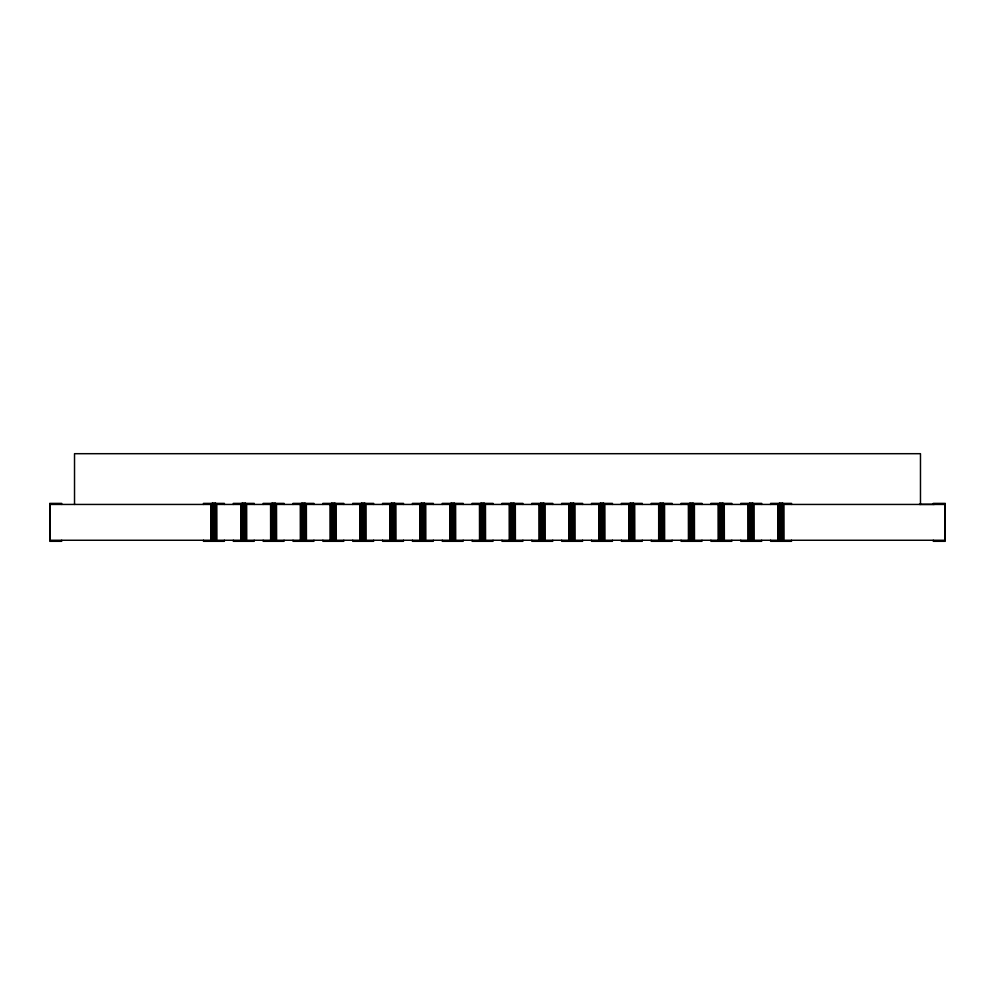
<?xml version="1.0" encoding="UTF-8"?>
<svg xmlns="http://www.w3.org/2000/svg" width="995" height="995" viewBox="0 0 995 995"><rect width="100%" height="100%" fill="white"/><g stroke="black" fill="none" stroke-linecap="round" stroke-linejoin="round"><path stroke-width="1.49" d="M919.231 504.378L934.529 504.378M49.75 504.44L211.04 504.44L210.965 540.26L49.75 540.26M240.889 504.44L216.81 504.44L216.91 540.26L240.889 540.26L240.815 504.44L240.79 540.26M270.739 504.44L246.66 504.44L246.735 540.26L270.739 540.26L270.665 504.44L270.64 540.26M300.589 504.44L276.51 504.44L276.61 540.26L300.589 540.26L300.515 504.44L300.49 540.26M330.44 504.44L306.36 504.44L306.435 540.26L330.44 540.26L330.365 504.44L330.34 540.26M360.289 504.44L336.21 504.44L336.285 540.26L360.289 540.26L360.215 504.44L360.19 540.26M390.139 504.44L366.06 504.44L366.135 540.26L390.139 540.26L390.065 504.44L390.04 540.26M419.989 504.44L395.91 504.44L396.01 540.26L419.989 540.26L419.915 504.44L419.89 540.26M449.839 504.44L425.76 504.44L425.835 540.26L449.839 540.26L449.765 504.44L449.74 540.26M479.689 504.44L455.61 504.44L455.71 540.26L479.689 540.26L479.615 504.44L479.59 540.26M509.539 504.44L485.46 504.44L485.56 540.26L509.539 540.26L509.465 504.44L509.44 540.26M539.389 504.44L515.31 504.44L515.41 540.26L539.389 540.26L539.315 504.44L539.29 540.26M569.24 504.44L545.16 504.44L545.235 540.26L569.24 540.26L569.165 504.44L569.14 540.26M599.089 504.44L575.01 504.44L575.11 540.26L599.089 540.26L599.015 504.44L598.99 540.26M628.939 504.44L604.861 504.44L604.96 540.26L628.939 540.26L628.865 504.44L628.84 540.26M658.789 504.44L634.71 504.44L634.81 540.26L658.789 540.26L658.715 504.44L658.69 540.26M688.639 504.44L664.561 504.44L664.635 540.26L688.639 540.26L688.565 504.44L688.54 540.26M718.489 504.44L694.41 504.44L694.485 540.26L718.489 540.26L718.415 504.44L718.39 540.26M748.339 504.44L724.26 504.44L724.36 540.26L748.339 540.26L748.265 504.44L748.24 540.26M778.189 504.44L754.111 504.44L754.185 540.26L778.189 540.26L778.115 504.44L778.09 540.26M945.25 504.44L783.961 504.44L784.035 540.26L945.25 540.26M944.864 504.44L944.864 540.26M933.31 504.44L933.31 503.395L945.25 503.395L945.25 541.305L933.31 541.305L933.31 540.26M920.475 504.44L920.475 453.695L74.525 453.695L74.525 504.44M791.522 504.44L791.522 503.395L770.627 503.395L770.627 504.44M791.522 540.26L791.522 541.305L770.627 541.305L770.627 540.26M783.015 503.395L782.953 541.305M782.754 503.395L782.754 541.305M782.443 503.395L782.443 541.305M782.045 503.395L782.045 541.305M781.572 503.395L781.572 541.305M781.075 503.395L781.075 541.305M780.577 503.395L780.577 541.305M780.105 503.395L780.105 541.305M779.707 503.395L779.707 541.305M779.396 503.395L779.396 541.305M779.135 503.395L779.197 541.305M761.672 504.44L761.672 503.395L740.778 503.395L740.778 504.44M761.672 540.26L761.672 541.305L740.778 541.305L740.778 540.26M753.103 503.395L753.165 541.305M752.904 503.395L752.904 541.305M752.593 503.395L752.593 541.305M752.195 503.395L752.195 541.305M751.722 503.395L751.722 541.305M751.225 503.395L751.225 541.305M750.727 503.395L750.727 541.305M750.255 503.395L750.255 541.305M749.857 503.395L749.857 541.305M749.546 503.395L749.546 541.305M749.285 503.395L749.347 541.305M731.822 504.44L731.822 503.395L710.928 503.395L710.928 504.44M731.822 540.26L731.822 541.305L710.928 541.305L710.928 540.26M723.253 503.395L723.315 541.305M723.054 503.395L723.054 541.305M722.743 503.395L722.743 541.305M722.345 503.395L722.345 541.305M721.872 503.395L721.872 541.305M721.375 503.395L721.375 541.305M720.877 503.395L720.877 541.305M720.405 503.395L720.405 541.305M720.007 503.395L720.007 541.305M719.696 503.395L719.696 541.305M719.497 503.395L719.435 541.305M701.972 504.44L701.972 503.395L681.077 503.395L681.077 504.44M701.972 540.26L701.972 541.305L681.077 541.305L681.077 540.26M693.403 503.395L693.465 541.305M693.204 503.395L693.204 541.305M692.893 503.395L692.893 541.305M692.495 503.395L692.495 541.305M692.022 503.395L692.022 541.305M691.525 503.395L691.525 541.305M691.028 503.395L691.028 541.305M690.555 503.395L690.555 541.305M690.157 503.395L690.157 541.305M689.846 503.395L689.846 541.305M689.585 503.395L689.647 541.305M672.122 504.44L672.122 503.395L651.227 503.395L651.227 504.44M672.122 540.26L672.122 541.305L651.227 541.305L651.227 540.26M663.615 503.395L663.553 541.305M663.354 503.395L663.354 541.305M663.043 503.395L663.043 541.305M662.645 503.395L662.645 541.305M662.172 503.395L662.172 541.305M661.675 503.395L661.675 541.305M661.178 503.395L661.178 541.305M660.705 503.395L660.705 541.305M660.307 503.395L660.307 541.305M659.996 503.395L659.996 541.305M659.735 503.395L659.797 541.305M642.272 504.44L642.272 503.395L621.377 503.395L621.377 504.44M642.272 540.26L642.272 541.305L621.377 541.305L621.377 540.26M633.765 503.395L633.703 541.305M633.504 503.395L633.504 541.305M633.193 503.395L633.193 541.305M632.795 503.395L632.795 541.305M632.322 503.395L632.322 541.305M631.825 503.395L631.825 541.305M631.327 503.395L631.327 541.305M630.855 503.395L630.855 541.305M630.457 503.395L630.457 541.305M630.146 503.395L630.146 541.305M629.885 503.395L629.947 541.305M612.422 504.44L612.422 503.395L591.528 503.395L591.528 504.44M612.422 540.26L612.422 541.305L591.528 541.305L591.528 540.26M603.853 503.395L603.915 541.305M603.654 503.395L603.654 541.305M603.343 503.395L603.343 541.305M602.945 503.395L602.945 541.305M602.472 503.395L602.472 541.305M601.975 503.395L601.975 541.305M601.477 503.395L601.477 541.305M601.005 503.395L601.005 541.305M600.607 503.395L600.607 541.305M600.296 503.395L600.296 541.305M600.097 503.395L600.035 541.305M582.572 504.44L582.572 503.395L561.678 503.395L561.678 504.44M582.572 540.26L582.572 541.305L561.678 541.305L561.678 540.26M574.003 503.395L574.065 541.305M573.804 503.395L573.804 541.305M573.493 503.395L573.493 541.305M573.095 503.395L573.095 541.305M572.622 503.395L572.622 541.305M572.125 503.395L572.125 541.305M571.627 503.395L571.627 541.305M571.155 503.395L571.155 541.305M570.757 503.395L570.757 541.305M570.446 503.395L570.446 541.305M570.247 503.395L570.185 541.305M552.722 504.44L552.722 503.395L531.827 503.395L531.827 504.44M552.722 540.26L552.722 541.305L531.827 541.305L531.827 540.26M544.153 503.395L544.215 541.305M543.954 503.395L543.954 541.305M543.643 503.395L543.643 541.305M543.245 503.395L543.245 541.305M542.772 503.395L542.772 541.305M542.275 503.395L542.275 541.305M541.778 503.395L541.778 541.305M541.305 503.395L541.305 541.305M540.907 503.395L540.907 541.305M540.596 503.395L540.596 541.305M540.397 503.395L540.335 541.305M522.872 504.44L522.872 503.395L501.978 503.395L501.978 504.44M522.872 540.26L522.872 541.305L501.978 541.305L501.978 540.26M514.365 503.395L514.303 541.305M514.104 503.395L514.104 541.305M513.793 503.395L513.793 541.305M513.395 503.395L513.395 541.305M512.922 503.395L512.922 541.305M512.425 503.395L512.425 541.305M511.928 503.395L511.928 541.305M511.455 503.395L511.455 541.305M511.057 503.395L511.057 541.305M510.746 503.395L510.746 541.305M510.485 503.395L510.547 541.305M493.022 504.44L493.022 503.395L472.127 503.395L472.127 504.44M493.022 540.26L493.022 541.305L472.127 541.305L472.127 540.26M484.453 503.395L484.515 541.305M484.254 503.395L484.254 541.305M483.943 503.395L483.943 541.305M483.545 503.395L483.545 541.305M483.072 503.395L483.072 541.305M482.575 503.395L482.575 541.305M482.077 503.395L482.077 541.305M481.605 503.395L481.605 541.305M481.207 503.395L481.207 541.305M480.896 503.395L480.896 541.305M480.697 503.395L480.635 541.305M463.172 504.44L463.172 503.395L442.277 503.395L442.277 504.44M463.172 540.26L463.172 541.305L442.277 541.305L442.277 540.26M454.665 503.395L454.603 541.305M454.404 503.395L454.404 541.305M454.093 503.395L454.093 541.305M453.695 503.395L453.695 541.305M453.222 503.395L453.222 541.305M452.725 503.395L452.725 541.305M452.228 503.395L452.228 541.305M451.755 503.395L451.755 541.305M451.357 503.395L451.357 541.305M451.046 503.395L451.046 541.305M450.785 503.395L450.847 541.305M433.322 504.44L433.322 503.395L412.428 503.395L412.428 504.44M433.322 540.26L433.322 541.305L412.428 541.305L412.428 540.26M424.753 503.395L424.815 541.305M424.554 503.395L424.554 541.305M424.243 503.395L424.243 541.305M423.845 503.395L423.845 541.305M423.372 503.395L423.372 541.305M422.875 503.395L422.875 541.305M422.377 503.395L422.377 541.305M421.905 503.395L421.905 541.305M421.507 503.395L421.507 541.305M421.196 503.395L421.196 541.305M420.997 503.395L420.935 541.305M403.472 504.44L403.472 503.395L382.577 503.395L382.577 504.44M403.472 540.26L403.472 541.305L382.577 541.305L382.577 540.26M394.965 503.395L394.903 541.305M394.704 503.395L394.704 541.305M394.393 503.395L394.393 541.305M393.995 503.395L393.995 541.305M393.522 503.395L393.522 541.305M393.025 503.395L393.025 541.305M392.527 503.395L392.527 541.305M392.055 503.395L392.055 541.305M391.657 503.395L391.657 541.305M391.346 503.395L391.346 541.305M391.147 503.395L391.085 541.305M373.622 504.44L373.622 503.395L352.728 503.395L352.728 504.44M373.622 540.26L373.622 541.305L352.728 541.305L352.728 540.26M365.115 503.395L365.053 541.305M364.854 503.395L364.854 541.305M364.543 503.395L364.543 541.305M364.145 503.395L364.145 541.305M363.672 503.395L363.672 541.305M363.175 503.395L363.175 541.305M362.678 503.395L362.678 541.305M362.205 503.395L362.205 541.305M361.807 503.395L361.807 541.305M361.496 503.395L361.496 541.305M361.297 503.395L361.235 541.305M343.772 504.44L343.772 503.395L322.877 503.395L322.877 504.44M343.772 540.26L343.772 541.305L322.877 541.305L322.877 540.26M335.265 503.395L335.203 541.305M335.004 503.395L335.004 541.305M334.693 503.395L334.693 541.305M334.295 503.395L334.295 541.305M333.822 503.395L333.822 541.305M333.325 503.395L333.325 541.305M332.827 503.395L332.827 541.305M332.355 503.395L332.355 541.305M331.957 503.395L331.957 541.305M331.646 503.395L331.646 541.305M331.447 503.395L331.385 541.305M313.922 504.44L313.922 503.395L293.027 503.395L293.027 504.44M313.922 540.26L313.922 541.305L293.027 541.305L293.027 540.26M305.353 503.395L305.415 541.305M305.154 503.395L305.154 541.305M304.843 503.395L304.843 541.305M304.445 503.395L304.445 541.305M303.972 503.395L303.972 541.305M303.475 503.395L303.475 541.305M302.977 503.395L302.977 541.305M302.505 503.395L302.505 541.305M302.107 503.395L302.107 541.305M301.796 503.395L301.796 541.305M301.597 503.395L301.535 541.305M284.072 504.44L284.072 503.395L263.177 503.395L263.177 504.44M284.072 540.26L284.072 541.305L263.177 541.305L263.177 540.26M275.503 503.395L275.565 541.305M275.304 503.395L275.304 541.305M274.993 503.395L274.993 541.305M274.595 503.395L274.595 541.305M274.123 503.395L274.123 541.305M273.625 503.395L273.625 541.305M273.127 503.395L273.127 541.305M272.655 503.395L272.655 541.305M272.257 503.395L272.257 541.305M271.946 503.395L271.946 541.305M271.747 503.395L271.685 541.305M254.222 504.44L254.222 503.395L233.327 503.395L233.327 504.44M254.222 540.26L254.222 541.305L233.327 541.305L233.327 540.26M245.653 503.395L245.715 541.305M245.454 503.395L245.454 541.305M245.143 503.395L245.143 541.305M244.745 503.395L244.745 541.305M244.272 503.395L244.272 541.305M243.775 503.395L243.775 541.305M243.277 503.395L243.277 541.305M242.805 503.395L242.805 541.305M242.407 503.395L242.407 541.305M242.096 503.395L242.096 541.305M241.835 503.395L241.897 541.305M224.373 504.44L224.373 503.395L203.477 503.395L203.477 504.44M224.373 540.26L224.373 541.305L203.477 541.305L203.477 540.26M215.803 503.395L215.865 541.305M215.604 503.395L215.604 541.305M215.293 503.395L215.293 541.305M214.895 503.395L214.895 541.305M214.422 503.395L214.422 541.305M213.925 503.395L213.925 541.305M213.427 503.395L213.427 541.305M212.955 503.395L212.955 541.305M212.557 503.395L212.557 541.305M212.246 503.395L212.246 541.305M212.047 503.395L211.985 541.305M210.94 504.44L210.94 540.26M61.69 504.44L61.69 503.395L49.75 503.395L49.75 541.305L61.69 541.305L61.69 540.26M50.136 504.44L50.136 540.26"/></g></svg>
